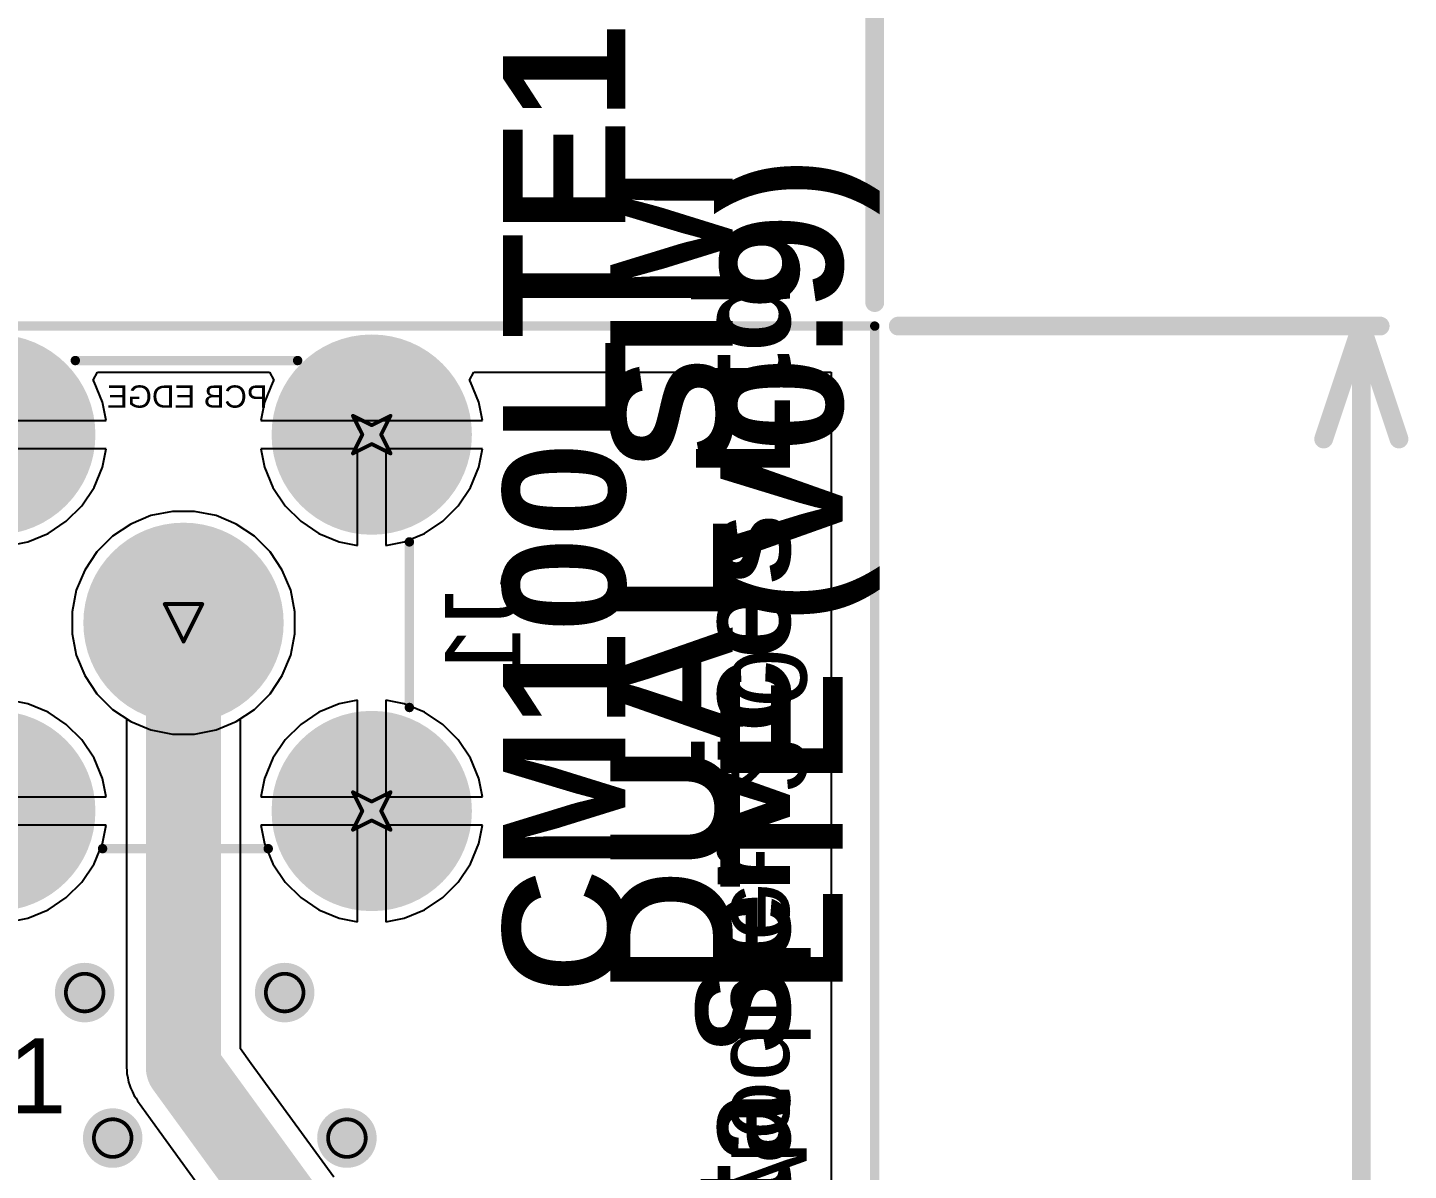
# Model space of a CAD drawing. Header units: inches. Extents: x 0 to 12.8, y -0.1 to 3.7.
# Drawn here: x 0.849 to 1.583, y 1.506 to 2.113 of the extents above; entities that cross this region are included whole.
import ezdxf

# ---------------------------------------------------------------- set-up
doc = ezdxf.new("R2010")
doc.units = ezdxf.units.IN
doc.header["$MEASUREMENT"] = 0
for name, color, linetype in [('Board Outline', 216, 'Continuous'), ('Bottom Layer', 5, 'Continuous'), ('Bottom Overlay', 54, 'Continuous'), ('Bottom Solder', 6, 'Continuous'), ('Dimensions', 6, 'Continuous'), ('Drill Drawing', 1, 'Continuous'), ('Multi-Layer', 9, 'Continuous'), ('Pad Holes', 156, 'Continuous'), ('Top Layer', 1, 'Continuous'), ('Top Overlay', 2, 'Continuous'), ('Top Solder', 216, 'Continuous'), ('Via Holes', 16, 'Continuous')]:
    doc.layers.add(name, color=color, linetype=linetype)
doc.styles.add('Arial', font='', dxfattribs={"height": 0.2})
doc.styles.add('Arial_Bold', font='', dxfattribs={"height": 0.2})
doc.styles.get('Arial').set_extended_font_data('Arial')
doc.styles.get('Arial_Bold').set_extended_font_data('Arial', bold=True)

# ---------------------------------------------------------------- blocks, each defined once
blk = doc.blocks.new('HJ_SMA175_B_13')
at = {"layer": 'Bottom Layer'}
h = blk.add_hatch(color=5, dxfattribs=at)
edge = h.paths.add_edge_path()
edge.add_arc((-0.1, 0.1), 0.04921, 0, 360)
h = blk.add_hatch(color=5, dxfattribs=at)
edge = h.paths.add_edge_path()
edge.add_arc((0.1, 0.1), 0.04921, 0, 360)
h = blk.add_hatch(color=5, dxfattribs=at)
edge = h.paths.add_edge_path()
edge.add_arc((0, 0), 0.04921, 0, 360)
h = blk.add_hatch(color=5, dxfattribs=at)
edge = h.paths.add_edge_path()
edge.add_arc((-0.1, -0.1), 0.04921, 0, 360)
h = blk.add_hatch(color=5, dxfattribs=at)
edge = h.paths.add_edge_path()
edge.add_arc((0.1, -0.1), 0.04921, 0, 360)
at = {"layer": 'Bottom Solder'}
h = blk.add_hatch(color=6, dxfattribs=at)
edge = h.paths.add_edge_path()
edge.add_arc((-0.1, 0.1), 0.05321, 0, 360)
h = blk.add_hatch(color=6, dxfattribs=at)
edge = h.paths.add_edge_path()
edge.add_arc((0.1, 0.1), 0.05321, 0, 360)
h = blk.add_hatch(color=6, dxfattribs=at)
edge = h.paths.add_edge_path()
edge.add_arc((0, 0), 0.05321, 0, 360)
h = blk.add_hatch(color=6, dxfattribs=at)
edge = h.paths.add_edge_path()
edge.add_arc((-0.1, -0.1), 0.05321, 0, 360)
h = blk.add_hatch(color=6, dxfattribs=at)
edge = h.paths.add_edge_path()
edge.add_arc((0.1, -0.1), 0.05321, 0, 360)
at = {"layer": 'Multi-Layer'}
h = blk.add_hatch(color=9, dxfattribs=at)
edge = h.paths.add_edge_path()
edge.add_arc((-0.1, 0.1), 0.04921, 0, 360)
h = blk.add_hatch(color=9, dxfattribs=at)
edge = h.paths.add_edge_path()
edge.add_arc((0.1, 0.1), 0.04921, 0, 360)
h = blk.add_hatch(color=9, dxfattribs=at)
edge = h.paths.add_edge_path()
edge.add_arc((0, 0), 0.04921, 0, 360)
h = blk.add_hatch(color=9, dxfattribs=at)
edge = h.paths.add_edge_path()
edge.add_arc((-0.1, -0.1), 0.04921, 0, 360)
h = blk.add_hatch(color=9, dxfattribs=at)
edge = h.paths.add_edge_path()
edge.add_arc((0.1, -0.1), 0.04921, 0, 360)
at = {"layer": 'Pad Holes'}
h = blk.add_hatch(color=7, dxfattribs=at)
edge = h.paths.add_edge_path()
edge.add_arc((-0.1, 0.1), 0.02953, 0, 360)
h = blk.add_hatch(color=7, dxfattribs=at)
edge = h.paths.add_edge_path()
edge.add_arc((0.1, 0.1), 0.02953, 0, 360)
h = blk.add_hatch(color=7, dxfattribs=at)
edge = h.paths.add_edge_path()
edge.add_arc((0, 0), 0.02756, 0, 360)
h = blk.add_hatch(color=7, dxfattribs=at)
edge = h.paths.add_edge_path()
edge.add_arc((-0.1, -0.1), 0.02953, 0, 360)
h = blk.add_hatch(color=7, dxfattribs=at)
edge = h.paths.add_edge_path()
edge.add_arc((0.1, -0.1), 0.02953, 0, 360)
at = {"layer": 'Top Layer'}
h = blk.add_hatch(color=1, dxfattribs=at)
edge = h.paths.add_edge_path()
edge.add_arc((-0.1, 0.1), 0.04921, 0, 360)
h = blk.add_hatch(color=1, dxfattribs=at)
edge = h.paths.add_edge_path()
edge.add_arc((0.1, 0.1), 0.04921, 0, 360)
h = blk.add_hatch(color=1, dxfattribs=at)
edge = h.paths.add_edge_path()
edge.add_arc((0, 0), 0.04921, 0, 360)
h = blk.add_hatch(color=1, dxfattribs=at)
edge = h.paths.add_edge_path()
edge.add_arc((-0.1, -0.1), 0.04921, 0, 360)
h = blk.add_hatch(color=1, dxfattribs=at)
edge = h.paths.add_edge_path()
edge.add_arc((0.1, -0.1), 0.04921, 0, 360)
at = {"layer": 'Top Solder'}
h = blk.add_hatch(color=216, dxfattribs=at)
edge = h.paths.add_edge_path()
edge.add_arc((-0.1, 0.1), 0.05321, 0, 360)
h = blk.add_hatch(color=216, dxfattribs=at)
edge = h.paths.add_edge_path()
edge.add_arc((0.1, 0.1), 0.05321, 0, 360)
h = blk.add_hatch(color=216, dxfattribs=at)
edge = h.paths.add_edge_path()
edge.add_arc((0, 0), 0.05321, 0, 360)
h = blk.add_hatch(color=216, dxfattribs=at)
edge = h.paths.add_edge_path()
edge.add_arc((-0.1, -0.1), 0.05321, 0, 360)
h = blk.add_hatch(color=216, dxfattribs=at)
edge = h.paths.add_edge_path()
edge.add_arc((0.1, -0.1), 0.05321, 0, 360)
at = {"layer": 'Bottom Overlay'}
for points in [[(0.045, 0.12, 0.005, 0.005, 0), (-0.043, 0.12, 0.005, 0.005, 0)], [(-0.13937, -0.05748, 0.005, 0.005, 0), (-0.13937, 0.06063, 0.005, 0.005, 0)], [(0.12, -0.043, 0.005, 0.005, 0), (0.12, 0.045, 0.005, 0.005, 0)], [(0.045, -0.12, 0.005, 0.005, 0), (-0.043, -0.12, 0.005, 0.005, 0)]]:
    blk.add_lwpolyline(points, format="xyseb", dxfattribs=at)
for points in [[(-0.04425, 0.12, 0.0025, 0.0025, 1), (-0.04175, 0.12, 0.0025, 0.0025, 1)], [(0.04375, 0.12, 0.0025, 0.0025, 1), (0.04625, 0.12, 0.0025, 0.0025, 1)], [(-0.14062, 0.06063, 0.0025, 0.0025, 1), (-0.13812, 0.06063, 0.0025, 0.0025, 1)], [(0.11875, 0.045, 0.0025, 0.0025, 1), (0.12125, 0.045, 0.0025, 0.0025, 1)], [(0.11875, -0.043, 0.0025, 0.0025, 1), (0.12125, -0.043, 0.0025, 0.0025, 1)], [(-0.14062, -0.05748, 0.0025, 0.0025, 1), (-0.13812, -0.05748, 0.0025, 0.0025, 1)], [(-0.04425, -0.12, 0.0025, 0.0025, 1), (-0.04175, -0.12, 0.0025, 0.0025, 1)], [(0.04375, -0.12, 0.0025, 0.0025, 1), (0.04625, -0.12, 0.0025, 0.0025, 1)]]:
    blk.add_lwpolyline(points, format="xyseb", close=True, dxfattribs=at)
at = {"layer": 'Bottom Overlay', "style": 'Arial', "text_generation_flag": 2}
blk.add_text('PCB EDGE', height=0.011811, rotation=90, dxfattribs=at).set_placement((-0.11433, 0.04467))

msp = doc.modelspace()

# ---------------------------------------------------------------- hatches: boundary and pattern name
at = {"layer": 'Bottom Layer'}
h = msp.add_hatch(color=5, dxfattribs=at)
edge = h.paths.add_edge_path()
edge.add_arc((0.8795, 1.60024), 0.01181, 0, 360)
h = msp.add_hatch(color=5, dxfattribs=at)
edge = h.paths.add_edge_path()
edge.add_arc((0.98574, 1.60024), 0.01181, 0, 360)
h = msp.add_hatch(color=5, dxfattribs=at)
edge = h.paths.add_edge_path()
edge.add_arc((0.89438, 1.52292), 0.01181, 0, 360)
h = msp.add_hatch(color=5, dxfattribs=at)
edge = h.paths.add_edge_path()
edge.add_arc((1.01881, 1.52292), 0.01181, 0, 360)
at = {"layer": 'Bottom Solder'}
h = msp.add_hatch(color=6, dxfattribs=at)
edge = h.paths.add_edge_path()
edge.add_arc((0.8795, 1.60024), 0.01581, 0, 360)
h = msp.add_hatch(color=6, dxfattribs=at)
edge = h.paths.add_edge_path()
edge.add_arc((0.98574, 1.60024), 0.01581, 0, 360)
h = msp.add_hatch(color=6, dxfattribs=at)
edge = h.paths.add_edge_path()
edge.add_arc((0.89438, 1.52292), 0.01581, 0, 360)
h = msp.add_hatch(color=6, dxfattribs=at)
edge = h.paths.add_edge_path()
edge.add_arc((1.01881, 1.52292), 0.01581, 0, 360)
at = {"layer": 'Top Layer'}
h = msp.add_hatch(color=1, dxfattribs=at)
edge = h.paths.add_edge_path()
edge.add_arc((0.8795, 1.60024), 0.01181, 0, 360)
h = msp.add_hatch(color=1, dxfattribs=at)
edge = h.paths.add_edge_path()
edge.add_arc((0.98574, 1.60024), 0.01181, 0, 360)
h = msp.add_hatch(color=1, dxfattribs=at)
edge = h.paths.add_edge_path()
edge.add_arc((0.89438, 1.52292), 0.01181, 0, 360)
h = msp.add_hatch(color=1, dxfattribs=at)
edge = h.paths.add_edge_path()
edge.add_arc((1.01881, 1.52292), 0.01181, 0, 360)
at = {"layer": 'Top Solder'}
h = msp.add_hatch(color=216, dxfattribs=at)
edge = h.paths.add_edge_path()
edge.add_arc((0.8795, 1.60024), 0.01581, 0, 360)
h = msp.add_hatch(color=216, dxfattribs=at)
edge = h.paths.add_edge_path()
edge.add_arc((0.98574, 1.60024), 0.01581, 0, 360)
h = msp.add_hatch(color=216, dxfattribs=at)
edge = h.paths.add_edge_path()
edge.add_arc((0.89438, 1.52292), 0.01581, 0, 360)
h = msp.add_hatch(color=216, dxfattribs=at)
edge = h.paths.add_edge_path()
edge.add_arc((1.01881, 1.52292), 0.01581, 0, 360)
at = {"layer": 'Via Holes'}
h = msp.add_hatch(color=7, dxfattribs=at)
edge = h.paths.add_edge_path()
edge.add_arc((0.8795, 1.60024), 0.00591, 0, 360)
h = msp.add_hatch(color=7, dxfattribs=at)
edge = h.paths.add_edge_path()
edge.add_arc((0.98574, 1.60024), 0.00591, 0, 360)
h = msp.add_hatch(color=7, dxfattribs=at)
edge = h.paths.add_edge_path()
edge.add_arc((0.89438, 1.52292), 0.00591, 0, 360)
h = msp.add_hatch(color=7, dxfattribs=at)
edge = h.paths.add_edge_path()
edge.add_arc((1.01881, 1.52292), 0.00591, 0, 360)

# ---------------------------------------------------------------- linework, layer by layer
at = {"layer": 'Board Outline'}
for points in [[(0, 1.95441, 0.005, 0.005, 0), (1.29921, 1.95441, 0.005, 0.005, 0)], [(1.29921, 0, 0.005, 0.005, 0), (1.29921, 1.95441, 0.005, 0.005, 0)]]:
    msp.add_lwpolyline(points, format="xyseb", dxfattribs=at)
msp.add_lwpolyline([(1.29796, 1.95441, 0.0025, 0.0025, 1), (1.30046, 1.95441, 0.0025, 0.0025, 1)], format="xyseb", close=True, dxfattribs=at)
msp.add_lwpolyline([(1.29796, 1.95441, 0.0025, 0.0025, 1), (1.30046, 1.95441, 0.0025, 0.0025, 1)], format="xyseb", close=True, dxfattribs=at)
at = {"layer": 'Bottom Layer'}
for p, q in [((0.88393, 1.92559), (0.88629, 1.93)), ((0.88629, 1.93), (0.97771, 1.93)), ((0.97771, 1.93), (0.98007, 1.92559)), ((1.08393, 1.92559), (1.08629, 1.93)), ((1.08629, 1.93), (1.276, 1.93)), ((1.276, 1.93), (1.276, 1.13725)), ((0.88447, 1.92478), (0.88393, 1.92559)), ((0.88894, 1.914), (0.88447, 1.92478)), ((0.97953, 1.92478), (0.97506, 1.914)), ((0.98007, 1.92559), (0.97953, 1.92478)), ((1.08447, 1.92478), (1.08393, 1.92559)), ((1.08894, 1.914), (1.08447, 1.92478)), ((0.89088, 1.90423), (0.88894, 1.914)), ((0.97506, 1.914), (0.97312, 1.90423)), ((1.09088, 1.90423), (1.08894, 1.914)), ((0.832, 1.90423), (0.89088, 1.90423)), ((0.97312, 1.90423), (1.032, 1.90423)), ((1.032, 1.90423), (1.09088, 1.90423)), ((0.89088, 1.88923), (0.8395, 1.88923)), ((0.88894, 1.87946), (0.89088, 1.88923)), ((1.0245, 1.88923), (0.97312, 1.88923)), ((0.97312, 1.88923), (0.97506, 1.87946)), ((1.0245, 1.83785), (1.0245, 1.88923)), ((1.09088, 1.88923), (1.0395, 1.88923)), ((1.0395, 1.88923), (1.0395, 1.83785)), ((1.08894, 1.87946), (1.09088, 1.88923)), ((0.88447, 1.86868), (0.88894, 1.87946)), ((0.97506, 1.87946), (0.97953, 1.86868)), ((1.08447, 1.86868), (1.08894, 1.87946)), ((0.87799, 1.85898), (0.88447, 1.86868)), ((0.97953, 1.86868), (0.98601, 1.85898)), ((1.07799, 1.85898), (1.08447, 1.86868)), ((0.86975, 1.85074), (0.87799, 1.85898)), ((0.92617, 1.85594), (0.91473, 1.85367)), ((0.93783, 1.85594), (0.92617, 1.85594)), ((0.94927, 1.85367), (0.93783, 1.85594)), ((0.98601, 1.85898), (0.99425, 1.85074)), ((1.06975, 1.85074), (1.07799, 1.85898)), ((0.86005, 1.84426), (0.86975, 1.85074)), ((0.90395, 1.8492), (0.89425, 1.84272)), ((0.91473, 1.85367), (0.90395, 1.8492)), ((0.96005, 1.8492), (0.94927, 1.85367)), ((0.96975, 1.84272), (0.96005, 1.8492)), ((0.99425, 1.85074), (1.00395, 1.84426)), ((1.06005, 1.84426), (1.06975, 1.85074)), ((0.84927, 1.83979), (0.86005, 1.84426)), ((0.89425, 1.84272), (0.88601, 1.83447)), ((0.97799, 1.83447), (0.96975, 1.84272)), ((1.00395, 1.84426), (1.01473, 1.83979)), ((1.04927, 1.83979), (1.06005, 1.84426)), ((0.8395, 1.83785), (0.84927, 1.83979)), ((0.88601, 1.83447), (0.87953, 1.82478)), ((0.98447, 1.82478), (0.97799, 1.83447)), ((1.01473, 1.83979), (1.0245, 1.83785)), ((1.0395, 1.83785), (1.04927, 1.83979)), ((0.87953, 1.82478), (0.87506, 1.814)), ((0.98894, 1.814), (0.98447, 1.82478)), ((0.87506, 1.814), (0.87279, 1.80256)), ((0.99121, 1.80256), (0.98894, 1.814)), ((0.87279, 1.80256), (0.87279, 1.7909)), ((0.99121, 1.7909), (0.99121, 1.80256)), ((0.87279, 1.7909), (0.87506, 1.77946)), ((0.98894, 1.77946), (0.99121, 1.7909)), ((0.87506, 1.77946), (0.87953, 1.76868)), ((0.98447, 1.76868), (0.98894, 1.77946)), ((0.87953, 1.76868), (0.88601, 1.75898)), ((0.97799, 1.75898), (0.98447, 1.76868)), ((0.84927, 1.75367), (0.8395, 1.75561)), ((0.86005, 1.7492), (0.84927, 1.75367)), ((0.88601, 1.75898), (0.89425, 1.75074)), ((0.96975, 1.75074), (0.97799, 1.75898)), ((1.01473, 1.75367), (1.00395, 1.7492)), ((1.0245, 1.75561), (1.01473, 1.75367)), ((1.0245, 1.70423), (1.0245, 1.75561)), ((1.04927, 1.75367), (1.0395, 1.75561)), ((1.0395, 1.75561), (1.0395, 1.70423)), ((1.06005, 1.7492), (1.04927, 1.75367)), ((0.86975, 1.74272), (0.86005, 1.7492)), ((0.89425, 1.75074), (0.90395, 1.74426)), ((0.96005, 1.74426), (0.96975, 1.75074)), ((1.00395, 1.7492), (0.99425, 1.74272)), ((1.06975, 1.74272), (1.06005, 1.7492)), ((0.87799, 1.73447), (0.86975, 1.74272)), ((0.90395, 1.74426), (0.91473, 1.73979)), ((0.91473, 1.73979), (0.92617, 1.73752)), ((0.93783, 1.73752), (0.94927, 1.73979)), ((0.94927, 1.73979), (0.96005, 1.74426)), ((0.99425, 1.74272), (0.98601, 1.73447)), ((1.07799, 1.73447), (1.06975, 1.74272)), ((0.88447, 1.72478), (0.87799, 1.73447)), ((0.92617, 1.73752), (0.93783, 1.73752)), ((0.98601, 1.73447), (0.97953, 1.72478)), ((1.08447, 1.72478), (1.07799, 1.73447)), ((0.88894, 1.714), (0.88447, 1.72478)), ((0.97953, 1.72478), (0.97506, 1.714)), ((1.08894, 1.714), (1.08447, 1.72478)), ((0.89088, 1.70423), (0.88894, 1.714)), ((0.97506, 1.714), (0.97312, 1.70423)), ((1.09088, 1.70423), (1.08894, 1.714)), ((0.8395, 1.70423), (0.89088, 1.70423)), ((0.97312, 1.70423), (1.0245, 1.70423)), ((1.0395, 1.70423), (1.09088, 1.70423)), ((0.89088, 1.68923), (0.8395, 1.68923)), ((0.88894, 1.67946), (0.89088, 1.68923)), ((1.0245, 1.68923), (0.97312, 1.68923)), ((0.97312, 1.68923), (0.97506, 1.67946)), ((1.0245, 1.63785), (1.0245, 1.68923)), ((1.09088, 1.68923), (1.0395, 1.68923)), ((1.0395, 1.68923), (1.0395, 1.63785)), ((1.08894, 1.67946), (1.09088, 1.68923)), ((0.88447, 1.66868), (0.88894, 1.67946)), ((0.97506, 1.67946), (0.97953, 1.66868)), ((1.08447, 1.66868), (1.08894, 1.67946)), ((0.87799, 1.65898), (0.88447, 1.66868)), ((0.97953, 1.66868), (0.98601, 1.65898)), ((1.07799, 1.65898), (1.08447, 1.66868)), ((0.86975, 1.65074), (0.87799, 1.65898)), ((0.98601, 1.65898), (0.99425, 1.65074)), ((1.06975, 1.65074), (1.07799, 1.65898)), ((0.86005, 1.64426), (0.86975, 1.65074)), ((0.99425, 1.65074), (1.00395, 1.64426)), ((1.06005, 1.64426), (1.06975, 1.65074)), ((0.84927, 1.63979), (0.86005, 1.64426)), ((1.00395, 1.64426), (1.01473, 1.63979)), ((1.04927, 1.63979), (1.06005, 1.64426)), ((0.8395, 1.63785), (0.84927, 1.63979)), ((1.01473, 1.63979), (1.0245, 1.63785)), ((1.0395, 1.63785), (1.04927, 1.63979))]:
    msp.add_line(p, q, dxfattribs=at)
at = {"layer": 'Dimensions'}
for points in [[(1.29921, 1.96691, 0.01, 0.01, 0), (1.29921, 2.431, 0.01, 0.01, 0)], [(1.31171, 1.95441, 0.01, 0.01, 0), (1.5677, 1.95441, 0.01, 0.01, 0)], [(1.5377, 1.89441, 0.01, 0.01, 0), (1.5577, 1.95441, 0.01, 0.01, 0)], [(1.5577, 1.95441, 0.01, 0.01, 0), (1.5777, 1.89441, 0.01, 0.01, 0)], [(1.5577, 1.18108, 0.01, 0.01, 0), (1.5577, 1.95441, 0.01, 0.01, 0)]]:
    msp.add_lwpolyline(points, format="xyseb", dxfattribs=at)
for points in [[(1.29671, 1.96691, 0.005, 0.005, 1), (1.30171, 1.96691, 0.005, 0.005, 1)], [(1.30921, 1.95441, 0.005, 0.005, 1), (1.31421, 1.95441, 0.005, 0.005, 1)], [(1.5552, 1.95441, 0.005, 0.005, 1), (1.5602, 1.95441, 0.005, 0.005, 1)], [(1.5552, 1.95441, 0.005, 0.005, 1), (1.5602, 1.95441, 0.005, 0.005, 1)], [(1.5552, 1.95441, 0.005, 0.005, 1), (1.5602, 1.95441, 0.005, 0.005, 1)], [(1.5652, 1.95441, 0.005, 0.005, 1), (1.5702, 1.95441, 0.005, 0.005, 1)], [(1.5352, 1.89441, 0.005, 0.005, 1), (1.5402, 1.89441, 0.005, 0.005, 1)], [(1.5752, 1.89441, 0.005, 0.005, 1), (1.5802, 1.89441, 0.005, 0.005, 1)]]:
    msp.add_lwpolyline(points, format="xyseb", close=True, dxfattribs=at)
at = {"layer": 'Drill Drawing'}
for points in [[(1.022, 1.90673, 0.002, 0.002, 0), (1.032, 1.90173, 0.002, 0.002, 0)], [(1.022, 1.90673, 0.002, 0.002, 0), (1.027, 1.89673, 0.002, 0.002, 0)], [(1.032, 1.90173, 0.002, 0.002, 0), (1.042, 1.90673, 0.002, 0.002, 0)], [(1.037, 1.89673, 0.002, 0.002, 0), (1.042, 1.90673, 0.002, 0.002, 0)], [(1.022, 1.88673, 0.002, 0.002, 0), (1.027, 1.89673, 0.002, 0.002, 0)], [(1.022, 1.88673, 0.002, 0.002, 0), (1.032, 1.89173, 0.002, 0.002, 0)], [(1.032, 1.89173, 0.002, 0.002, 0), (1.042, 1.88673, 0.002, 0.002, 0)], [(1.037, 1.89673, 0.002, 0.002, 0), (1.042, 1.88673, 0.002, 0.002, 0)], [(0.922, 1.80673, 0.002, 0.002, 0), (0.942, 1.80673, 0.002, 0.002, 0)], [(0.922, 1.80673, 0.002, 0.002, 0), (0.932, 1.78673, 0.002, 0.002, 0)], [(0.932, 1.78673, 0.002, 0.002, 0), (0.942, 1.80673, 0.002, 0.002, 0)], [(1.022, 1.70673, 0.002, 0.002, 0), (1.032, 1.70173, 0.002, 0.002, 0)], [(1.022, 1.70673, 0.002, 0.002, 0), (1.027, 1.69673, 0.002, 0.002, 0)], [(1.032, 1.70173, 0.002, 0.002, 0), (1.042, 1.70673, 0.002, 0.002, 0)], [(1.037, 1.69673, 0.002, 0.002, 0), (1.042, 1.70673, 0.002, 0.002, 0)], [(1.022, 1.68673, 0.002, 0.002, 0), (1.027, 1.69673, 0.002, 0.002, 0)], [(1.037, 1.69673, 0.002, 0.002, 0), (1.042, 1.68673, 0.002, 0.002, 0)], [(1.022, 1.68673, 0.002, 0.002, 0), (1.032, 1.69173, 0.002, 0.002, 0)], [(1.032, 1.69173, 0.002, 0.002, 0), (1.042, 1.68673, 0.002, 0.002, 0)]]:
    msp.add_lwpolyline(points, format="xyseb", dxfattribs=at)
for points in [[(1.0215, 1.90673, 0.001, 0.001, 1), (1.0225, 1.90673, 0.001, 0.001, 1)], [(1.0215, 1.90673, 0.001, 0.001, 1), (1.0225, 1.90673, 0.001, 0.001, 1)], [(1.0415, 1.90673, 0.001, 0.001, 1), (1.0425, 1.90673, 0.001, 0.001, 1)], [(1.0415, 1.90673, 0.001, 0.001, 1), (1.0425, 1.90673, 0.001, 0.001, 1)], [(1.0315, 1.90173, 0.001, 0.001, 1), (1.0325, 1.90173, 0.001, 0.001, 1)], [(1.0315, 1.90173, 0.001, 0.001, 1), (1.0325, 1.90173, 0.001, 0.001, 1)], [(1.0265, 1.89673, 0.001, 0.001, 1), (1.0275, 1.89673, 0.001, 0.001, 1)], [(1.0265, 1.89673, 0.001, 0.001, 1), (1.0275, 1.89673, 0.001, 0.001, 1)], [(1.0315, 1.89173, 0.001, 0.001, 1), (1.0325, 1.89173, 0.001, 0.001, 1)], [(1.0315, 1.89173, 0.001, 0.001, 1), (1.0325, 1.89173, 0.001, 0.001, 1)], [(1.0365, 1.89673, 0.001, 0.001, 1), (1.0375, 1.89673, 0.001, 0.001, 1)], [(1.0365, 1.89673, 0.001, 0.001, 1), (1.0375, 1.89673, 0.001, 0.001, 1)], [(1.0215, 1.88673, 0.001, 0.001, 1), (1.0225, 1.88673, 0.001, 0.001, 1)], [(1.0215, 1.88673, 0.001, 0.001, 1), (1.0225, 1.88673, 0.001, 0.001, 1)], [(1.0415, 1.88673, 0.001, 0.001, 1), (1.0425, 1.88673, 0.001, 0.001, 1)], [(1.0415, 1.88673, 0.001, 0.001, 1), (1.0425, 1.88673, 0.001, 0.001, 1)], [(0.9215, 1.80673, 0.001, 0.001, 1), (0.9225, 1.80673, 0.001, 0.001, 1)], [(0.9215, 1.80673, 0.001, 0.001, 1), (0.9225, 1.80673, 0.001, 0.001, 1)], [(0.9415, 1.80673, 0.001, 0.001, 1), (0.9425, 1.80673, 0.001, 0.001, 1)], [(0.9415, 1.80673, 0.001, 0.001, 1), (0.9425, 1.80673, 0.001, 0.001, 1)], [(0.9315, 1.78673, 0.001, 0.001, 1), (0.9325, 1.78673, 0.001, 0.001, 1)], [(0.9315, 1.78673, 0.001, 0.001, 1), (0.9325, 1.78673, 0.001, 0.001, 1)], [(1.0215, 1.70673, 0.001, 0.001, 1), (1.0225, 1.70673, 0.001, 0.001, 1)], [(1.0215, 1.70673, 0.001, 0.001, 1), (1.0225, 1.70673, 0.001, 0.001, 1)], [(1.0315, 1.70173, 0.001, 0.001, 1), (1.0325, 1.70173, 0.001, 0.001, 1)], [(1.0315, 1.70173, 0.001, 0.001, 1), (1.0325, 1.70173, 0.001, 0.001, 1)], [(1.0415, 1.70673, 0.001, 0.001, 1), (1.0425, 1.70673, 0.001, 0.001, 1)], [(1.0415, 1.70673, 0.001, 0.001, 1), (1.0425, 1.70673, 0.001, 0.001, 1)], [(1.0265, 1.69673, 0.001, 0.001, 1), (1.0275, 1.69673, 0.001, 0.001, 1)], [(1.0265, 1.69673, 0.001, 0.001, 1), (1.0275, 1.69673, 0.001, 0.001, 1)], [(1.0365, 1.69673, 0.001, 0.001, 1), (1.0375, 1.69673, 0.001, 0.001, 1)], [(1.0365, 1.69673, 0.001, 0.001, 1), (1.0375, 1.69673, 0.001, 0.001, 1)], [(1.0215, 1.68673, 0.001, 0.001, 1), (1.0225, 1.68673, 0.001, 0.001, 1)], [(1.0215, 1.68673, 0.001, 0.001, 1), (1.0225, 1.68673, 0.001, 0.001, 1)], [(1.0315, 1.69173, 0.001, 0.001, 1), (1.0325, 1.69173, 0.001, 0.001, 1)], [(1.0315, 1.69173, 0.001, 0.001, 1), (1.0325, 1.69173, 0.001, 0.001, 1)], [(1.0415, 1.68673, 0.001, 0.001, 1), (1.0425, 1.68673, 0.001, 0.001, 1)], [(1.0415, 1.68673, 0.001, 0.001, 1), (1.0425, 1.68673, 0.001, 0.001, 1)], [(0.8895, 1.60024, 0.002, 0.002, 1), (0.8695, 1.60024, 0.002, 0.002, 1)], [(0.99574, 1.60024, 0.002, 0.002, 1), (0.97574, 1.60024, 0.002, 0.002, 1)], [(0.869, 1.60024, 0.001, 0.001, 1), (0.87, 1.60024, 0.001, 0.001, 1)], [(0.889, 1.60024, 0.001, 0.001, 1), (0.89, 1.60024, 0.001, 0.001, 1)], [(0.97524, 1.60024, 0.001, 0.001, 1), (0.97624, 1.60024, 0.001, 0.001, 1)], [(0.99524, 1.60024, 0.001, 0.001, 1), (0.99624, 1.60024, 0.001, 0.001, 1)], [(0.90438, 1.52292, 0.002, 0.002, 1), (0.88438, 1.52292, 0.002, 0.002, 1)], [(1.02881, 1.52292, 0.002, 0.002, 1), (1.00881, 1.52292, 0.002, 0.002, 1)], [(0.88388, 1.52292, 0.001, 0.001, 1), (0.88488, 1.52292, 0.001, 0.001, 1)], [(0.90388, 1.52292, 0.001, 0.001, 1), (0.90488, 1.52292, 0.001, 0.001, 1)], [(1.00831, 1.52292, 0.001, 0.001, 1), (1.00931, 1.52292, 0.001, 0.001, 1)], [(1.02831, 1.52292, 0.001, 0.001, 1), (1.02931, 1.52292, 0.001, 0.001, 1)]]:
    msp.add_lwpolyline(points, format="xyseb", close=True, dxfattribs=at)
at = {"layer": 'Top Layer'}
for p, q in [((0.88393, 1.92559), (0.88629, 1.93)), ((0.88629, 1.93), (0.97771, 1.93)), ((0.97771, 1.93), (0.98007, 1.92559)), ((1.08393, 1.92559), (1.08629, 1.93)), ((1.08629, 1.93), (1.27602, 1.93)), ((1.27602, 1.93), (1.27602, 1.25614)), ((0.88447, 1.92478), (0.88393, 1.92559)), ((0.88894, 1.914), (0.88447, 1.92478)), ((0.97953, 1.92478), (0.97506, 1.914)), ((0.98007, 1.92559), (0.97953, 1.92478)), ((1.08447, 1.92478), (1.08393, 1.92559)), ((1.08894, 1.914), (1.08447, 1.92478)), ((0.89088, 1.90423), (0.88894, 1.914)), ((0.97506, 1.914), (0.97312, 1.90423)), ((1.09088, 1.90423), (1.08894, 1.914)), ((0.832, 1.90423), (0.89088, 1.90423)), ((0.97312, 1.90423), (1.032, 1.90423)), ((1.032, 1.90423), (1.09088, 1.90423)), ((0.89088, 1.88923), (0.8395, 1.88923)), ((0.88894, 1.87946), (0.89088, 1.88923)), ((1.0245, 1.88923), (0.97312, 1.88923)), ((0.97312, 1.88923), (0.97506, 1.87946)), ((1.0245, 1.83785), (1.0245, 1.88923)), ((1.09088, 1.88923), (1.0395, 1.88923)), ((1.0395, 1.88923), (1.0395, 1.83785)), ((1.08894, 1.87946), (1.09088, 1.88923)), ((0.88447, 1.86868), (0.88894, 1.87946)), ((0.97506, 1.87946), (0.97953, 1.86868)), ((1.08447, 1.86868), (1.08894, 1.87946)), ((0.87799, 1.85898), (0.88447, 1.86868)), ((0.97953, 1.86868), (0.98601, 1.85898)), ((1.07799, 1.85898), (1.08447, 1.86868)), ((0.86975, 1.85074), (0.87799, 1.85898)), ((0.92617, 1.85594), (0.91473, 1.85367)), ((0.93783, 1.85594), (0.92617, 1.85594)), ((0.94927, 1.85367), (0.93783, 1.85594)), ((0.98601, 1.85898), (0.99425, 1.85074)), ((1.06975, 1.85074), (1.07799, 1.85898)), ((0.86005, 1.84426), (0.86975, 1.85074)), ((0.90395, 1.8492), (0.89425, 1.84272)), ((0.91473, 1.85367), (0.90395, 1.8492)), ((0.96005, 1.8492), (0.94927, 1.85367)), ((0.96975, 1.84272), (0.96005, 1.8492)), ((0.99425, 1.85074), (1.00395, 1.84426)), ((1.06005, 1.84426), (1.06975, 1.85074)), ((0.84927, 1.83979), (0.86005, 1.84426)), ((0.89425, 1.84272), (0.88601, 1.83447)), ((0.97799, 1.83447), (0.96975, 1.84272)), ((1.00395, 1.84426), (1.01473, 1.83979)), ((1.04927, 1.83979), (1.06005, 1.84426)), ((0.8395, 1.83785), (0.84927, 1.83979)), ((0.88601, 1.83447), (0.87953, 1.82478)), ((0.98447, 1.82478), (0.97799, 1.83447)), ((1.01473, 1.83979), (1.0245, 1.83785)), ((1.0395, 1.83785), (1.04927, 1.83979)), ((0.87953, 1.82478), (0.87506, 1.814)), ((0.98894, 1.814), (0.98447, 1.82478)), ((0.87506, 1.814), (0.87279, 1.80256)), ((0.99121, 1.80256), (0.98894, 1.814)), ((0.87279, 1.80256), (0.87279, 1.7909)), ((0.99121, 1.7909), (0.99121, 1.80256)), ((0.87279, 1.7909), (0.87506, 1.77946)), ((0.98894, 1.77946), (0.99121, 1.7909)), ((0.87506, 1.77946), (0.87953, 1.76868)), ((0.98447, 1.76868), (0.98894, 1.77946)), ((0.87953, 1.76868), (0.88601, 1.75898)), ((0.97799, 1.75898), (0.98447, 1.76868)), ((0.84927, 1.75367), (0.8395, 1.75561)), ((0.86005, 1.7492), (0.84927, 1.75367)), ((0.88601, 1.75898), (0.89425, 1.75074)), ((0.96975, 1.75074), (0.97799, 1.75898)), ((1.01473, 1.75367), (1.00395, 1.7492)), ((1.0245, 1.75561), (1.01473, 1.75367)), ((1.0245, 1.70423), (1.0245, 1.75561)), ((1.04927, 1.75367), (1.0395, 1.75561)), ((1.0395, 1.75561), (1.0395, 1.70423)), ((1.06005, 1.7492), (1.04927, 1.75367)), ((0.86975, 1.74272), (0.86005, 1.7492)), ((0.89425, 1.75074), (0.90174, 1.74573)), ((0.96226, 1.74573), (0.96975, 1.75074)), ((1.00395, 1.7492), (0.99425, 1.74272)), ((1.06975, 1.74272), (1.06005, 1.7492)), ((0.87799, 1.73447), (0.86975, 1.74272)), ((0.90174, 1.74573), (0.90174, 1.57995)), ((0.96226, 1.57995), (0.96226, 1.74573)), ((0.99425, 1.74272), (0.98601, 1.73447)), ((1.07799, 1.73447), (1.06975, 1.74272)), ((0.88447, 1.72478), (0.87799, 1.73447)), ((0.98601, 1.73447), (0.97953, 1.72478)), ((1.08447, 1.72478), (1.07799, 1.73447)), ((0.88894, 1.714), (0.88447, 1.72478)), ((0.97953, 1.72478), (0.97506, 1.714)), ((1.08894, 1.714), (1.08447, 1.72478)), ((0.89088, 1.70423), (0.88894, 1.714)), ((0.97506, 1.714), (0.97312, 1.70423)), ((1.09088, 1.70423), (1.08894, 1.714)), ((0.8395, 1.70423), (0.89088, 1.70423)), ((0.97312, 1.70423), (1.0245, 1.70423)), ((1.0395, 1.70423), (1.09088, 1.70423)), ((0.89088, 1.68923), (0.8395, 1.68923)), ((0.88894, 1.67946), (0.89088, 1.68923)), ((1.0245, 1.68923), (0.97312, 1.68923)), ((0.97312, 1.68923), (0.97506, 1.67946)), ((1.0245, 1.63785), (1.0245, 1.68923)), ((1.09088, 1.68923), (1.0395, 1.68923)), ((1.0395, 1.68923), (1.0395, 1.63785)), ((1.08894, 1.67946), (1.09088, 1.68923)), ((0.88447, 1.66868), (0.88894, 1.67946)), ((0.97506, 1.67946), (0.97953, 1.66868)), ((1.08447, 1.66868), (1.08894, 1.67946)), ((0.87799, 1.65898), (0.88447, 1.66868)), ((0.97953, 1.66868), (0.98601, 1.65898)), ((1.07799, 1.65898), (1.08447, 1.66868)), ((0.86975, 1.65074), (0.87799, 1.65898)), ((0.98601, 1.65898), (0.99425, 1.65074)), ((1.06975, 1.65074), (1.07799, 1.65898)), ((0.86005, 1.64426), (0.86975, 1.65074)), ((0.99425, 1.65074), (1.00395, 1.64426)), ((1.06005, 1.64426), (1.06975, 1.65074)), ((0.84927, 1.63979), (0.86005, 1.64426)), ((1.00395, 1.64426), (1.01473, 1.63979)), ((1.04927, 1.63979), (1.06005, 1.64426)), ((0.8395, 1.63785), (0.84927, 1.63979)), ((1.01473, 1.63979), (1.0245, 1.63785)), ((1.0395, 1.63785), (1.04927, 1.63979)), ((0.90174, 1.57995), (0.90174, 1.56043)), ((0.96226, 1.57028), (0.96226, 1.57995)), ((0.96795, 1.56246), (0.96226, 1.57028)), ((1.0118, 1.5022), (0.96795, 1.56246)), ((0.90174, 1.56043), (0.90195, 1.55885)), ((0.90195, 1.55885), (0.90191, 1.55725)), ((0.90191, 1.55725), (0.90246, 1.55495)), ((0.90246, 1.55495), (0.90277, 1.5526)), ((0.90277, 1.5526), (0.90338, 1.55113)), ((0.90338, 1.55113), (0.90376, 1.54957)), ((0.90376, 1.54957), (0.90489, 1.54749)), ((0.90489, 1.54749), (0.9058, 1.54531)), ((0.9058, 1.54531), (0.90677, 1.54404)), ((0.90677, 1.54404), (0.90753, 1.54263)), ((0.90753, 1.54263), (0.91902, 1.52685)), ((0.91902, 1.52685), (0.95707, 1.47455))]:
    msp.add_line(p, q, dxfattribs=at)
for points in [[(0.932, 1.57995, 0.04, 0.04, 0), (0.932, 1.79673, 0.04, 0.04, 0)], [(0.932, 1.57995, 0.04, 0.04, 0), (0.932, 1.56044, 0.04, 0.04, 0)], [(0.932, 1.56044, 0.04, 0.04, 0), (0.94348, 1.54465, 0.04, 0.04, 0)], [(0.94348, 1.54465, 0.04, 0.04, 0), (0.98733, 1.48439, 0.04, 0.04, 0)]]:
    msp.add_lwpolyline(points, format="xyseb", dxfattribs=at)
for points in [[(0.922, 1.79673, 0.02, 0.02, 1), (0.942, 1.79673, 0.02, 0.02, 1)], [(0.922, 1.57995, 0.02, 0.02, 1), (0.942, 1.57995, 0.02, 0.02, 1)], [(0.922, 1.57995, 0.02, 0.02, 1), (0.942, 1.57995, 0.02, 0.02, 1)], [(0.922, 1.56044, 0.02, 0.02, 1), (0.942, 1.56044, 0.02, 0.02, 1)], [(0.922, 1.56044, 0.02, 0.02, 1), (0.942, 1.56044, 0.02, 0.02, 1)], [(0.93348, 1.54465, 0.02, 0.02, 1), (0.95348, 1.54465, 0.02, 0.02, 1)], [(0.93348, 1.54465, 0.02, 0.02, 1), (0.95348, 1.54465, 0.02, 0.02, 1)]]:
    msp.add_lwpolyline(points, format="xyseb", close=True, dxfattribs=at)

# ---------------------------------------------------------------- block references
at = {"rotation": 270}
msp.add_blockref('HJ_SMA175_B_13', (0.932, 1.79673), dxfattribs=at)

# ---------------------------------------------------------------- texts
at = {"layer": 'Bottom Overlay', "style": 'Arial', "text_generation_flag": 2}
for s, rotation, p in [('J1', 90, (1.11098, 1.82325)), ('LTE_Module-v2.0', 270, (1.223, 1.342))]:
    msp.add_text(s, height=0.04, rotation=rotation, dxfattribs=at).set_placement(p)
at = {"layer": 'Top Overlay', "style": 'Arial_Bold'}
for s, height, p in [('CM100LTE1', 0.065, (1.16667, 1.60001)), ('LTE (V0.9)', 0.065, (1.28219, 1.60001)), ('DUAL SIM', 0.065, (1.22377, 1.60001)), ('© Netavo Global Data Services Ltd', 0.05, (1.25422, 0.837))]:
    msp.add_text(s, height=height, rotation=90, dxfattribs=at).set_placement(p)
at = {"layer": 'Top Overlay', "style": 'Arial'}
msp.add_text('Q1', height=0.04, dxfattribs=at).set_placement((0.79534, 1.53601))

doc.saveas('drawing.dxf')
